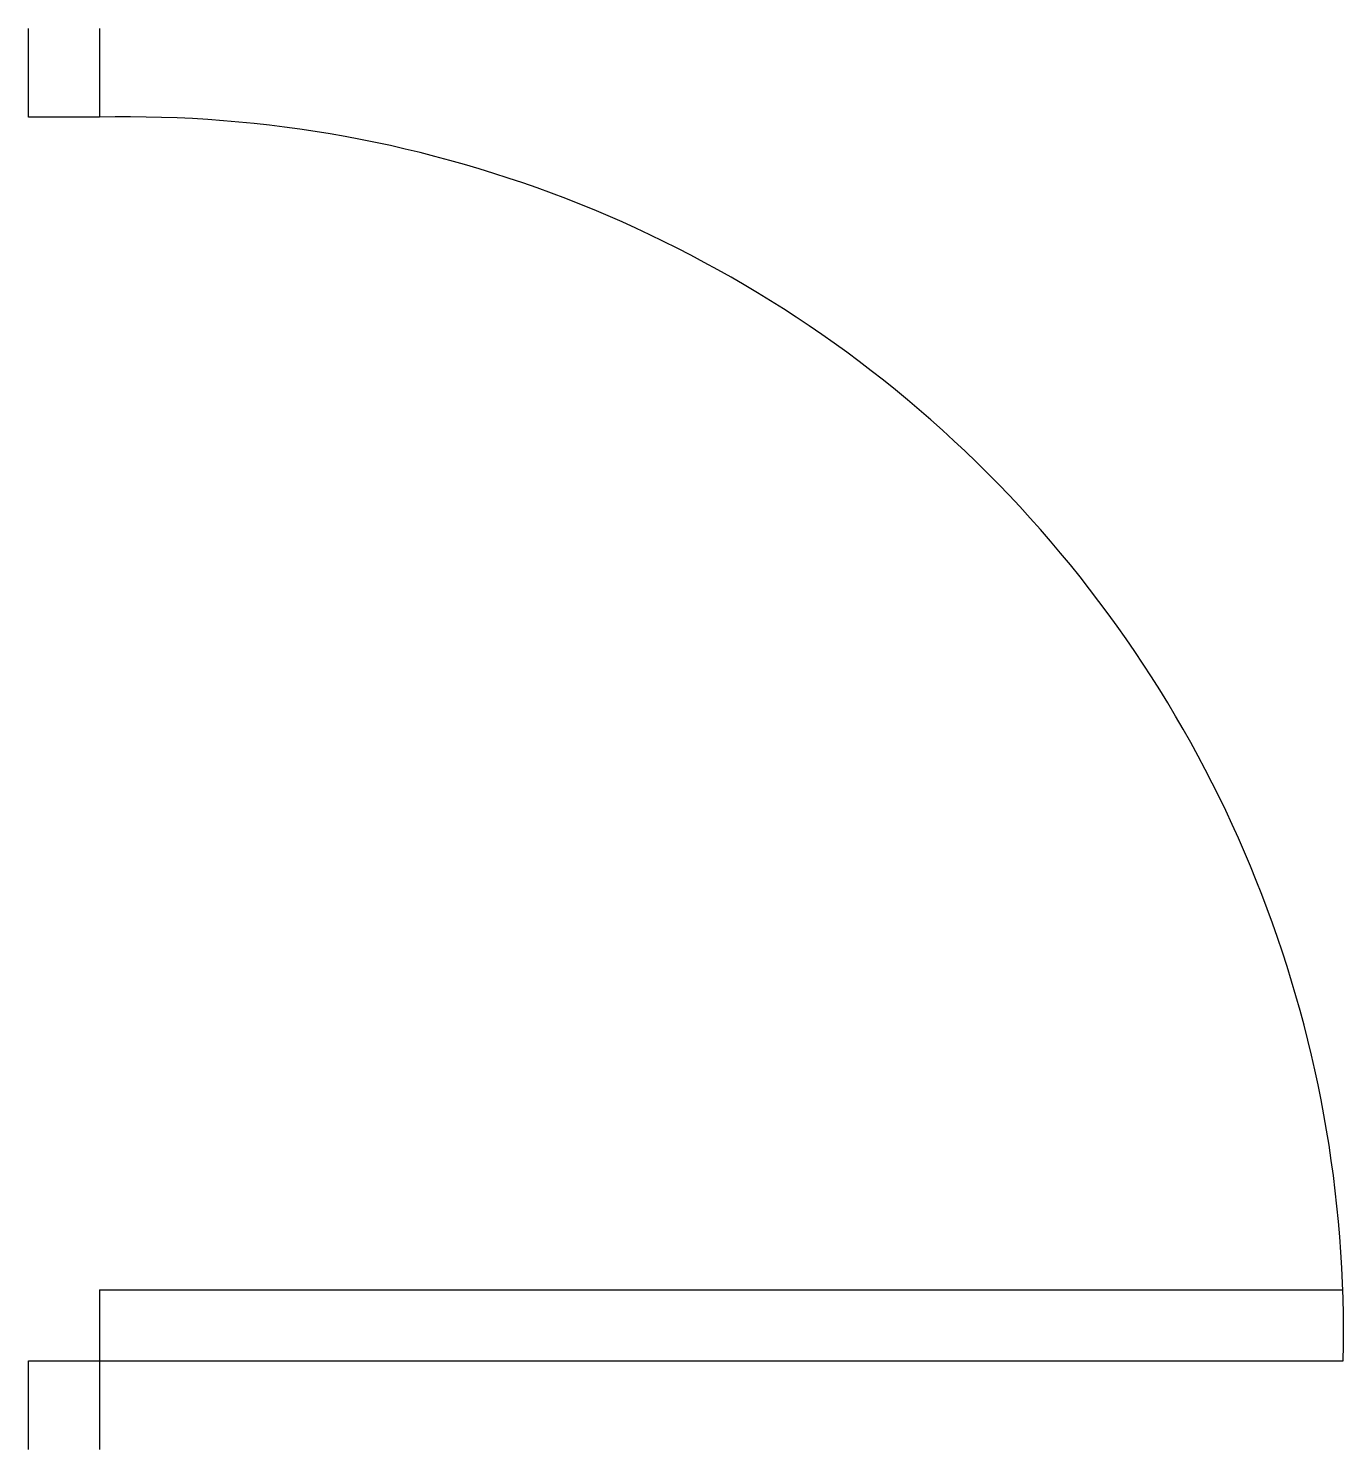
# Model space of a CAD drawing. Header units: millimetres. Extents: x -21271.5 to -21197.5, y -4295.5 to -4215.5.
import ezdxf

# ---------------------------------------------------------------- set-up
doc = ezdxf.new("R2010")
doc.units = ezdxf.units.MM
doc.header["$LTSCALE"] = 2

msp = doc.modelspace()

# ---------------------------------------------------------------- linework, layer by layer
at = {"ltscale": 0.5}
for p, q in [((-21267.532, -4286.53), (-21197.532, -4286.53)), ((-21267.532, -4286.53), (-21267.532, -4290.53)), ((-21267.532, -4290.53), (-21197.532, -4290.53))]:
    msp.add_line(p, q, dxfattribs=at)
for points in [[(-21267.532, -4215.53), (-21267.532, -4220.53), (-21271.532, -4220.53), (-21271.532, -4215.53)], [(-21271.532, -4295.53), (-21271.532, -4290.53), (-21267.532, -4290.53), (-21267.532, -4295.53)]]:
    msp.add_lwpolyline(points, dxfattribs=at)
msp.add_arc((-21265.951, -4288.948), 68.436, 358.67554, 91.32446, dxfattribs=at)

doc.saveas('drawing.dxf')
